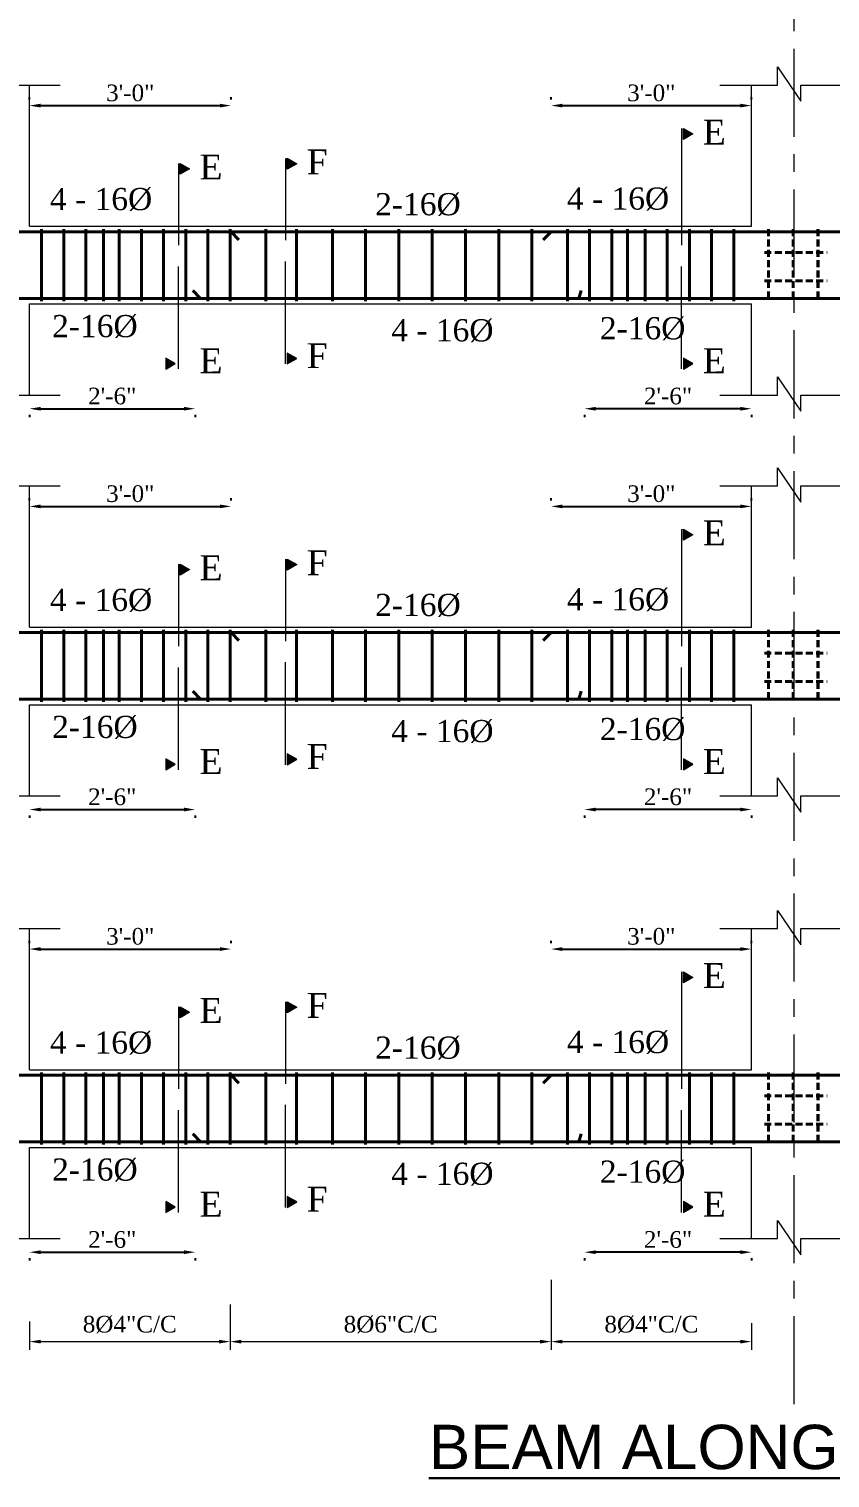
# Model space of a CAD drawing. Extents: x -2338379 to 930990, y -818978 to 106940.
# Drawn here: x 386106 to 386395, y -207615 to -207093 of the extents above; entities that cross this region are included whole.
import ezdxf

# ---------------------------------------------------------------- set-up
doc = ezdxf.new("R2010")
doc.units = 0
doc.header["$MEASUREMENT"] = 0
doc.header["$PDMODE"] = 34
doc.linetypes.add('CENTER', pattern=[50.8, 31.75, -6.35, 6.35, -6.35])
doc.linetypes.add('DASHED', pattern=[0.75, 0.5, -0.25])
doc.layers.get('0').update_dxf_attribs({"linetype": 'CONTINUOUS', "lineweight": 30})
doc.layers.get('DEFPOINTS').update_dxf_attribs({"linetype": 'CONTINUOUS'})
for name, color, linetype, lineweight in [('Center', 11, 'CENTER', 15), ('Dimension', 35, 'CONTINUOUS', 9), ('HATCH', 3, 'CONTINUOUS', 15), ('rcc elevation', 253, 'CONTINUOUS', 18), ('rebar', 3, 'CONTINUOUS', 40), ('TEXT', 7, 'CONTINUOUS', 30), ('WALL', 1, 'CONTINUOUS', 40)]:
    doc.layers.add(name, color=color, linetype=linetype, lineweight=lineweight)
doc.styles.add('AERIAL', font='arial.ttf', dxfattribs={"height": 10})
doc.styles.get("Standard").update_dxf_attribs({"font": 'times.ttf', "height": 6})
doc.dimstyles.new('Standard$0', dxfattribs={"dimtxt": 6, "dimasz": 4, "dimexe": 3, "dimexo": 6, "dimgap": 3, "dimtad": 1, "dimdec": 1, "dimzin": 0, "dimdsep": 46, "dimlunit": 4, "dimtxsty": 'Standard', "dimcen": 0.09, "dimclrd": 6, "dimclre": 6, "dimclrt": 7, "dimadec": 0, "dimazin": 0, "dimtfac": 1, "dimtdec": 1, "dimtix": 1, "dimtofl": 0, "dimtmove": 1, "dimatfit": 3, "dimfxl": 1, "dimtolj": 1, "dimtzin": 0, "dimlwd": 18, "dimlwe": 18, "dimarcsym": 0})

# ---------------------------------------------------------------- blocks, each defined once
blk = doc.blocks.new('*D325')
at = {"color": 6, "lineweight": 18, "transparency": 16777216}
for p, q in [((386178.15, -207552.68), (386178.15, -207569.11)), ((386105.75, -207558.84), (386105.75, -207569.11)), ((386109.75, -207566.11), (386174.15, -207566.11))]:
    blk.add_line(p, q, dxfattribs=at)
at = {"color": 6, "lineweight": 30, "transparency": 16777216}
for points in [[(386109.75, -207565.44), (386109.75, -207566.77), (386105.75, -207566.11)], [(386174.15, -207565.44), (386174.15, -207566.77), (386178.15, -207566.11)]]:
    blk.add_solid(points, dxfattribs=at)
at = {"layer": 'DEFPOINTS', "color": 0, "lineweight": 30, "transparency": 16777216}
for p in [(386178.15, -207546.68), (386105.75, -207552.84), (386178.15, -207566.11)]:
    blk.add_point(p, dxfattribs=at)
at = {"color": 7, "transparency": 16777216, "insert": (386141.95, -207559.93), "char_height": 6, "attachment_point": 5}
blk.add_mtext('\\A1;8%%c4"C/C', dxfattribs=at)
blk = doc.blocks.new('*D326')
at = {"color": 6, "lineweight": 18, "transparency": 16777216}
for p, q in [((386293.96, -207543.84), (386293.96, -207569.11)), ((386178.15, -207552.68), (386178.15, -207569.11)), ((386182.15, -207566.11), (386289.96, -207566.11))]:
    blk.add_line(p, q, dxfattribs=at)
at = {"color": 6, "lineweight": 30, "transparency": 16777216}
for points in [[(386182.15, -207565.44), (386182.15, -207566.77), (386178.15, -207566.11)], [(386289.96, -207565.44), (386289.96, -207566.77), (386293.96, -207566.11)]]:
    blk.add_solid(points, dxfattribs=at)
at = {"layer": 'DEFPOINTS', "color": 0, "lineweight": 30, "transparency": 16777216}
for p in [(386293.96, -207537.84), (386178.15, -207546.68), (386293.96, -207566.11)]:
    blk.add_point(p, dxfattribs=at)
at = {"color": 7, "transparency": 16777216, "insert": (386236.06, -207559.93), "char_height": 6, "attachment_point": 5}
blk.add_mtext('\\A1;8%%C6"C/C', dxfattribs=at)
blk = doc.blocks.new('*D327')
at = {"color": 6, "lineweight": 18, "transparency": 16777216}
for p, q in [((386293.96, -207543.84), (386293.96, -207569.11)), ((386366.25, -207559.5), (386366.25, -207569.11)), ((386297.96, -207566.11), (386362.25, -207566.11))]:
    blk.add_line(p, q, dxfattribs=at)
at = {"color": 6, "lineweight": 30, "transparency": 16777216}
for points in [[(386297.96, -207565.44), (386297.96, -207566.77), (386293.96, -207566.11)], [(386362.25, -207565.44), (386362.25, -207566.77), (386366.25, -207566.11)]]:
    blk.add_solid(points, dxfattribs=at)
at = {"layer": 'DEFPOINTS', "color": 0, "lineweight": 30, "transparency": 16777216}
for p in [(386293.96, -207537.84), (386366.25, -207553.5), (386366.25, -207566.11)]:
    blk.add_point(p, dxfattribs=at)
at = {"color": 7, "transparency": 16777216, "insert": (386330.11, -207559.93), "char_height": 6, "attachment_point": 5}
blk.add_mtext('\\A1;8%%C4"C/C', dxfattribs=at)
blk = doc.blocks.new('*D328')
at = {"layer": 'DEFPOINTS', "color": 0, "lineweight": 30, "transparency": 16777216}
for p in [(386178.49, -207424.49), (386105.74, -207431.33), (386178.49, -207431.33)]:
    blk.add_point(p, dxfattribs=at)
at = {"layer": 'TEXT', "color": 6, "lineweight": -2, "transparency": 16777216}
for p, q in [((386105.74, -207422.33), (386105.74, -207421.49)), ((386178.49, -207422.33), (386178.49, -207421.49)), ((386109.74, -207424.49), (386174.49, -207424.49))]:
    blk.add_line(p, q, dxfattribs=at)
at = {"layer": 'TEXT', "color": 6, "lineweight": 30, "transparency": 16777216}
for points in [[(386109.74, -207423.82), (386109.74, -207425.16), (386105.74, -207424.49)], [(386174.49, -207423.82), (386174.49, -207425.16), (386178.49, -207424.49)]]:
    blk.add_solid(points, dxfattribs=at)
at = {"layer": 'TEXT', "color": 7, "transparency": 16777216, "insert": (386142.12, -207419.94), "char_height": 6, "attachment_point": 5}
blk.add_mtext('\\A1;3\'-0"', dxfattribs=at)
blk = doc.blocks.new('*D329')
at = {"layer": 'DEFPOINTS', "color": 0, "lineweight": 30, "transparency": 16777216}
for p in [(386105.74, -207527), (386165.49, -207527), (386165.49, -207533.84)]:
    blk.add_point(p, dxfattribs=at)
at = {"layer": 'TEXT', "color": 6, "lineweight": -2, "transparency": 16777216}
for p, q in [((386105.74, -207536), (386105.74, -207536.84)), ((386109.74, -207533.84), (386161.49, -207533.84)), ((386165.49, -207536), (386165.49, -207536.84))]:
    blk.add_line(p, q, dxfattribs=at)
at = {"layer": 'TEXT', "color": 6, "lineweight": 30, "transparency": 16777216}
for points in [[(386109.74, -207533.17), (386109.74, -207534.51), (386105.74, -207533.84)], [(386161.49, -207533.17), (386161.49, -207534.51), (386165.49, -207533.84)]]:
    blk.add_solid(points, dxfattribs=at)
at = {"layer": 'TEXT', "color": 7, "transparency": 16777216, "insert": (386135.62, -207529.29), "char_height": 6, "attachment_point": 5}
blk.add_mtext('\\A1;2\'-6"', dxfattribs=at)
blk = doc.blocks.new('*D330')
at = {"layer": 'DEFPOINTS', "color": 0, "lineweight": 30, "transparency": 16777216}
for p in [(386366.23, -207424.49), (386293.96, -207431.33), (386366.23, -207431.33)]:
    blk.add_point(p, dxfattribs=at)
at = {"layer": 'TEXT', "color": 6, "lineweight": -2, "transparency": 16777216}
for p, q in [((386293.96, -207422.33), (386293.96, -207421.49)), ((386366.23, -207422.33), (386366.23, -207421.49)), ((386297.96, -207424.49), (386362.23, -207424.49))]:
    blk.add_line(p, q, dxfattribs=at)
at = {"layer": 'TEXT', "color": 6, "lineweight": 30, "transparency": 16777216}
for points in [[(386297.96, -207423.82), (386297.96, -207425.16), (386293.96, -207424.49)], [(386362.23, -207423.82), (386362.23, -207425.16), (386366.23, -207424.49)]]:
    blk.add_solid(points, dxfattribs=at)
at = {"layer": 'TEXT', "color": 7, "transparency": 16777216, "insert": (386330.09, -207419.94), "char_height": 6, "attachment_point": 5}
blk.add_mtext('\\A1;3\'-0"', dxfattribs=at)
blk = doc.blocks.new('*D331')
at = {"layer": 'DEFPOINTS', "color": 0, "lineweight": 30, "transparency": 16777216}
for p in [(386305.99, -207527), (386366.25, -207527), (386305.99, -207533.84)]:
    blk.add_point(p, dxfattribs=at)
at = {"layer": 'TEXT', "color": 6, "lineweight": -2, "transparency": 16777216}
for p, q in [((386305.99, -207536), (386305.99, -207536.84)), ((386362.25, -207533.84), (386309.99, -207533.84)), ((386366.25, -207536), (386366.25, -207536.84))]:
    blk.add_line(p, q, dxfattribs=at)
at = {"layer": 'TEXT', "color": 6, "lineweight": 30, "transparency": 16777216}
for points in [[(386309.99, -207533.17), (386309.99, -207534.51), (386305.99, -207533.84)], [(386362.25, -207533.17), (386362.25, -207534.51), (386366.25, -207533.84)]]:
    blk.add_solid(points, dxfattribs=at)
at = {"layer": 'TEXT', "color": 7, "transparency": 16777216, "insert": (386336.12, -207529.29), "char_height": 6, "attachment_point": 5}
blk.add_mtext('\\A1;2\'-6"', dxfattribs=at)
blk = doc.blocks.new('*D682')
at = {"layer": 'DEFPOINTS', "color": 0, "lineweight": 30, "transparency": 16777216}
for p in [(386178.49, -207264.81), (386105.74, -207271.64), (386178.49, -207271.64)]:
    blk.add_point(p, dxfattribs=at)
at = {"layer": 'TEXT', "color": 6, "lineweight": -2, "transparency": 16777216}
for p, q in [((386105.74, -207262.64), (386105.74, -207261.81)), ((386178.49, -207262.64), (386178.49, -207261.81)), ((386109.74, -207264.81), (386174.49, -207264.81))]:
    blk.add_line(p, q, dxfattribs=at)
at = {"layer": 'TEXT', "color": 6, "lineweight": 30, "transparency": 16777216}
for points in [[(386109.74, -207264.14), (386109.74, -207265.47), (386105.74, -207264.81)], [(386174.49, -207264.14), (386174.49, -207265.47), (386178.49, -207264.81)]]:
    blk.add_solid(points, dxfattribs=at)
at = {"layer": 'TEXT', "color": 7, "transparency": 16777216, "insert": (386142.12, -207260.25), "char_height": 6, "attachment_point": 5}
blk.add_mtext('\\A1;3\'-0"', dxfattribs=at)
blk = doc.blocks.new('*D683')
at = {"layer": 'DEFPOINTS', "color": 0, "lineweight": 30, "transparency": 16777216}
for p in [(386105.74, -207367.32), (386165.49, -207367.32), (386165.49, -207374.16)]:
    blk.add_point(p, dxfattribs=at)
at = {"layer": 'TEXT', "color": 6, "lineweight": -2, "transparency": 16777216}
for p, q in [((386105.74, -207376.32), (386105.74, -207377.16)), ((386109.74, -207374.16), (386161.49, -207374.16)), ((386165.49, -207376.32), (386165.49, -207377.16))]:
    blk.add_line(p, q, dxfattribs=at)
at = {"layer": 'TEXT', "color": 6, "lineweight": 30, "transparency": 16777216}
for points in [[(386109.74, -207373.49), (386109.74, -207374.82), (386105.74, -207374.16)], [(386161.49, -207373.49), (386161.49, -207374.82), (386165.49, -207374.16)]]:
    blk.add_solid(points, dxfattribs=at)
at = {"layer": 'TEXT', "color": 7, "transparency": 16777216, "insert": (386135.62, -207369.6), "char_height": 6, "attachment_point": 5}
blk.add_mtext('\\A1;2\'-6"', dxfattribs=at)
blk = doc.blocks.new('*D684')
at = {"layer": 'DEFPOINTS', "color": 0, "lineweight": 30, "transparency": 16777216}
for p in [(386366.23, -207264.81), (386293.96, -207271.64), (386366.23, -207271.64)]:
    blk.add_point(p, dxfattribs=at)
at = {"layer": 'TEXT', "color": 6, "lineweight": -2, "transparency": 16777216}
for p, q in [((386293.96, -207262.64), (386293.96, -207261.81)), ((386366.23, -207262.64), (386366.23, -207261.81)), ((386297.96, -207264.81), (386362.23, -207264.81))]:
    blk.add_line(p, q, dxfattribs=at)
at = {"layer": 'TEXT', "color": 6, "lineweight": 30, "transparency": 16777216}
for points in [[(386297.96, -207264.14), (386297.96, -207265.47), (386293.96, -207264.81)], [(386362.23, -207264.14), (386362.23, -207265.47), (386366.23, -207264.81)]]:
    blk.add_solid(points, dxfattribs=at)
at = {"layer": 'TEXT', "color": 7, "transparency": 16777216, "insert": (386330.09, -207260.25), "char_height": 6, "attachment_point": 5}
blk.add_mtext('\\A1;3\'-0"', dxfattribs=at)
blk = doc.blocks.new('*D685')
at = {"layer": 'DEFPOINTS', "color": 0, "lineweight": 30, "transparency": 16777216}
for p in [(386305.99, -207367.32), (386366.25, -207367.32), (386305.99, -207374.16)]:
    blk.add_point(p, dxfattribs=at)
at = {"layer": 'TEXT', "color": 6, "lineweight": -2, "transparency": 16777216}
for p, q in [((386305.99, -207376.32), (386305.99, -207377.16)), ((386362.25, -207374.16), (386309.99, -207374.16)), ((386366.25, -207376.32), (386366.25, -207377.16))]:
    blk.add_line(p, q, dxfattribs=at)
at = {"layer": 'TEXT', "color": 6, "lineweight": 30, "transparency": 16777216}
for points in [[(386309.99, -207373.49), (386309.99, -207374.82), (386305.99, -207374.16)], [(386362.25, -207373.49), (386362.25, -207374.82), (386366.25, -207374.16)]]:
    blk.add_solid(points, dxfattribs=at)
at = {"layer": 'TEXT', "color": 7, "transparency": 16777216, "insert": (386336.12, -207369.6), "char_height": 6, "attachment_point": 5}
blk.add_mtext('\\A1;2\'-6"', dxfattribs=at)
blk = doc.blocks.new('*D950')
at = {"layer": 'DEFPOINTS', "color": 0, "lineweight": 30, "transparency": 16777216}
for p in [(386178.49, -207120.23), (386105.74, -207127.07), (386178.49, -207127.07)]:
    blk.add_point(p, dxfattribs=at)
at = {"layer": 'TEXT', "color": 6, "lineweight": -2, "transparency": 16777216}
for p, q in [((386105.74, -207118.07), (386105.74, -207117.23)), ((386109.74, -207120.23), (386174.49, -207120.23)), ((386178.49, -207118.07), (386178.49, -207117.23))]:
    blk.add_line(p, q, dxfattribs=at)
at = {"layer": 'TEXT', "color": 6, "lineweight": 30, "transparency": 16777216}
for points in [[(386109.74, -207119.56), (386109.74, -207120.89), (386105.74, -207120.23)], [(386174.49, -207119.56), (386174.49, -207120.89), (386178.49, -207120.23)]]:
    blk.add_solid(points, dxfattribs=at)
at = {"layer": 'TEXT', "color": 7, "transparency": 16777216, "insert": (386142.12, -207115.67), "char_height": 6, "attachment_point": 5}
blk.add_mtext('\\A1;3\'-0"', dxfattribs=at)
blk = doc.blocks.new('*D951')
at = {"layer": 'DEFPOINTS', "color": 0, "lineweight": 30, "transparency": 16777216}
for p in [(386105.74, -207222.74), (386165.49, -207222.74), (386165.49, -207229.58)]:
    blk.add_point(p, dxfattribs=at)
at = {"layer": 'TEXT', "color": 6, "lineweight": -2, "transparency": 16777216}
for p, q in [((386109.74, -207229.58), (386161.49, -207229.58)), ((386105.74, -207231.74), (386105.74, -207232.58)), ((386165.49, -207231.74), (386165.49, -207232.58))]:
    blk.add_line(p, q, dxfattribs=at)
at = {"layer": 'TEXT', "color": 6, "lineweight": 30, "transparency": 16777216}
for points in [[(386109.74, -207228.91), (386109.74, -207230.24), (386105.74, -207229.58)], [(386161.49, -207228.91), (386161.49, -207230.24), (386165.49, -207229.58)]]:
    blk.add_solid(points, dxfattribs=at)
at = {"layer": 'TEXT', "color": 7, "transparency": 16777216, "insert": (386135.62, -207225.02), "char_height": 6, "attachment_point": 5}
blk.add_mtext('\\A1;2\'-6"', dxfattribs=at)
blk = doc.blocks.new('*D952')
at = {"layer": 'DEFPOINTS', "color": 0, "lineweight": 30, "transparency": 16777216}
for p in [(386366.23, -207120.23), (386293.96, -207127.07), (386366.23, -207127.07)]:
    blk.add_point(p, dxfattribs=at)
at = {"layer": 'TEXT', "color": 6, "lineweight": -2, "transparency": 16777216}
for p, q in [((386293.96, -207118.07), (386293.96, -207117.23)), ((386297.96, -207120.23), (386362.23, -207120.23)), ((386366.23, -207118.07), (386366.23, -207117.23))]:
    blk.add_line(p, q, dxfattribs=at)
at = {"layer": 'TEXT', "color": 6, "lineweight": 30, "transparency": 16777216}
for points in [[(386297.96, -207119.56), (386297.96, -207120.89), (386293.96, -207120.23)], [(386362.23, -207119.56), (386362.23, -207120.89), (386366.23, -207120.23)]]:
    blk.add_solid(points, dxfattribs=at)
at = {"layer": 'TEXT', "color": 7, "transparency": 16777216, "insert": (386330.09, -207115.67), "char_height": 6, "attachment_point": 5}
blk.add_mtext('\\A1;3\'-0"', dxfattribs=at)
blk = doc.blocks.new('*D953')
at = {"layer": 'DEFPOINTS', "color": 0, "lineweight": 30, "transparency": 16777216}
for p in [(386305.99, -207222.74), (386366.25, -207222.74), (386305.99, -207229.58)]:
    blk.add_point(p, dxfattribs=at)
at = {"layer": 'TEXT', "color": 6, "lineweight": -2, "transparency": 16777216}
for p, q in [((386362.25, -207229.58), (386309.99, -207229.58)), ((386305.99, -207231.74), (386305.99, -207232.58)), ((386366.25, -207231.74), (386366.25, -207232.58))]:
    blk.add_line(p, q, dxfattribs=at)
at = {"layer": 'TEXT', "color": 6, "lineweight": 30, "transparency": 16777216}
for points in [[(386309.99, -207228.91), (386309.99, -207230.24), (386305.99, -207229.58)], [(386362.25, -207228.91), (386362.25, -207230.24), (386366.25, -207229.58)]]:
    blk.add_solid(points, dxfattribs=at)
at = {"layer": 'TEXT', "color": 7, "transparency": 16777216, "insert": (386336.12, -207225.02), "char_height": 6, "attachment_point": 5}
blk.add_mtext('\\A1;2\'-6"', dxfattribs=at)

msp = doc.modelspace()

# ---------------------------------------------------------------- hatches: boundary and pattern name
at = {"layer": 'HATCH', "ltscale": 0.5}
for points in [[(386341.66, -207132.43), (386341.66, -207128.48), (386345.08, -207130.46)], [(386160.12, -207145.01), (386160.12, -207141.07), (386163.54, -207143.04)], [(386198.77, -207143.19), (386198.77, -207139.24), (386202.19, -207141.22)], [(386198.77, -207209.48), (386198.77, -207213.42), (386202.19, -207211.45)], [(386154.92, -207211.3), (386154.92, -207215.25), (386158.34, -207213.27)], [(386341.66, -207211.3), (386341.66, -207215.25), (386345.08, -207213.27)], [(386341.66, -207277.01), (386341.66, -207273.06), (386345.08, -207275.04)], [(386160.12, -207289.59), (386160.12, -207285.65), (386163.54, -207287.62)], [(386198.77, -207287.77), (386198.77, -207283.82), (386202.19, -207285.8)], [(386154.92, -207355.88), (386154.92, -207359.82), (386158.34, -207357.85)], [(386198.77, -207354.06), (386198.77, -207358), (386202.19, -207356.03)], [(386341.66, -207355.88), (386341.66, -207359.82), (386345.08, -207357.85)], [(386341.66, -207436.7), (386341.66, -207432.75), (386345.08, -207434.72)], [(386198.77, -207447.46), (386198.77, -207443.51), (386202.19, -207445.48)], [(386160.12, -207449.28), (386160.12, -207445.33), (386163.54, -207447.31)], [(386154.92, -207515.56), (386154.92, -207519.51), (386158.34, -207517.54)], [(386198.77, -207513.74), (386198.77, -207517.69), (386202.19, -207515.72)], [(386341.66, -207515.56), (386341.66, -207519.51), (386345.08, -207517.54)]]:
    msp.add_hatch(color=256, dxfattribs=at).paths.add_polyline_path(points)

# ---------------------------------------------------------------- linework, layer by layer
at = {"layer": 'Center'}
msp.add_line((386381.57, -207588.64), (386381.57, -206602.05), dxfattribs=at)
at = {"layer": 'Dimension', "ltscale": 0.5}
for p, q in [((386341.03, -207128.45), (386341.03, -207170.62)), ((386159.49, -207141.08), (386159.49, -207170.62)), ((386198.14, -207139.26), (386198.14, -207168.8)), ((386159.49, -207215.23), (386159.49, -207178.29)), ((386198.14, -207213.41), (386198.14, -207176.46)), ((386341.03, -207215.23), (386341.03, -207178.29)), ((386341.03, -207273.03), (386341.03, -207315.2)), ((386159.49, -207285.66), (386159.49, -207315.2)), ((386198.14, -207283.83), (386198.14, -207313.38)), ((386159.49, -207359.81), (386159.49, -207322.87)), ((386198.14, -207357.99), (386198.14, -207321.04)), ((386341.03, -207359.81), (386341.03, -207322.87)), ((386341.03, -207432.72), (386341.03, -207474.89)), ((386198.14, -207443.52), (386198.14, -207473.07)), ((386159.49, -207445.34), (386159.49, -207474.89)), ((386198.14, -207517.68), (386198.14, -207480.73)), ((386159.49, -207519.5), (386159.49, -207482.55)), ((386341.03, -207519.5), (386341.03, -207482.55))]:
    msp.add_line(p, q, dxfattribs=at)
at = {"layer": 'Dimension'}
for points in [[(386066.68, -207112.85), (386087.47, -207112.85), (386087.47, -207106.3), (386095.86, -207118.68), (386095.86, -207112.85), (386116.83, -207112.85)], [(386354.82, -207112.85), (386375.6, -207112.85), (386375.6, -207106.3), (386383.99, -207118.68), (386383.99, -207112.85), (386404.96, -207112.85)], [(386066.68, -207224.65), (386087.47, -207224.65), (386087.47, -207218.09), (386095.86, -207230.48), (386095.86, -207224.65), (386116.83, -207224.65)], [(386354.82, -207224.65), (386375.6, -207224.65), (386375.6, -207218.09), (386383.99, -207230.48), (386383.99, -207224.65), (386404.96, -207224.65)], [(386066.68, -207257.43), (386087.47, -207257.43), (386087.47, -207250.88), (386095.86, -207263.26), (386095.86, -207257.43), (386116.83, -207257.43)], [(386354.82, -207257.43), (386375.6, -207257.43), (386375.6, -207250.88), (386383.99, -207263.26), (386383.99, -207257.43), (386404.96, -207257.43)], [(386066.68, -207369.23), (386087.47, -207369.23), (386087.47, -207362.67), (386095.86, -207375.06), (386095.86, -207369.23), (386116.83, -207369.23)], [(386354.82, -207369.23), (386375.6, -207369.23), (386375.6, -207362.67), (386383.99, -207375.06), (386383.99, -207369.23), (386404.96, -207369.23)], [(386066.68, -207417.12), (386087.47, -207417.12), (386087.47, -207410.56), (386095.86, -207422.95), (386095.86, -207417.12), (386116.83, -207417.12)], [(386354.82, -207417.12), (386375.6, -207417.12), (386375.6, -207410.56), (386383.99, -207422.95), (386383.99, -207417.12), (386404.96, -207417.12)], [(386066.68, -207528.91), (386087.47, -207528.91), (386087.47, -207522.36), (386095.86, -207534.74), (386095.86, -207528.91), (386116.83, -207528.91)], [(386354.82, -207528.91), (386375.6, -207528.91), (386375.6, -207522.36), (386383.99, -207534.74), (386383.99, -207528.91), (386404.96, -207528.91)]]:
    msp.add_lwpolyline(points, dxfattribs=at)
at = {"layer": 'Dimension', "ltscale": 0.5}
for points in [[(386345.08, -207130.46), (386341.66, -207132.43), (386341.66, -207128.48)], [(386163.54, -207143.04), (386160.12, -207145.01), (386160.12, -207141.07)], [(386202.19, -207141.22), (386198.77, -207143.19), (386198.77, -207139.24)], [(386202.19, -207211.45), (386198.77, -207209.48), (386198.77, -207213.42)], [(386158.34, -207213.27), (386154.92, -207211.3), (386154.92, -207215.25)], [(386345.08, -207213.27), (386341.66, -207211.3), (386341.66, -207215.25)], [(386345.08, -207275.04), (386341.66, -207277.01), (386341.66, -207273.06)], [(386163.54, -207287.62), (386160.12, -207289.59), (386160.12, -207285.65)], [(386202.19, -207285.8), (386198.77, -207287.77), (386198.77, -207283.82)], [(386158.34, -207357.85), (386154.92, -207355.88), (386154.92, -207359.82)], [(386202.19, -207356.03), (386198.77, -207354.06), (386198.77, -207358)], [(386345.08, -207357.85), (386341.66, -207355.88), (386341.66, -207359.82)], [(386345.08, -207434.72), (386341.66, -207436.7), (386341.66, -207432.75)], [(386202.19, -207445.48), (386198.77, -207447.46), (386198.77, -207443.51)], [(386163.54, -207447.31), (386160.12, -207449.28), (386160.12, -207445.33)], [(386158.34, -207517.54), (386154.92, -207515.56), (386154.92, -207519.51)], [(386202.19, -207515.72), (386198.77, -207513.74), (386198.77, -207517.69)], [(386345.08, -207517.54), (386341.66, -207515.56), (386341.66, -207519.51)]]:
    msp.add_lwpolyline(points, close=True, dxfattribs=at)
at = {"layer": 'rcc elevation', "ltscale": 20}
for p, q in [((386105.74, -207163.77), (386105.74, -207112.85)), ((386105.74, -207163.77), (386105.74, -207112.85)), ((386366.23, -207163.77), (386366.23, -207112.85)), ((386105.74, -207163.77), (386366.23, -207163.77)), ((386105.74, -207191.77), (386366.23, -207191.77)), ((386105.74, -207224.65), (386105.74, -207191.77)), ((386105.74, -207224.65), (386105.74, -207191.77)), ((386366.23, -207224.65), (386366.23, -207191.77)), ((386105.74, -207308.35), (386105.74, -207257.43)), ((386105.74, -207308.35), (386105.74, -207257.43)), ((386366.23, -207308.35), (386366.23, -207257.43)), ((386105.74, -207308.35), (386366.23, -207308.35)), ((386105.74, -207336.35), (386366.23, -207336.35)), ((386105.74, -207369.23), (386105.74, -207336.35)), ((386105.74, -207369.23), (386105.74, -207336.35)), ((386366.23, -207369.23), (386366.23, -207336.35)), ((386105.74, -207468.04), (386105.74, -207417.12)), ((386105.74, -207468.04), (386105.74, -207417.12)), ((386366.23, -207468.04), (386366.23, -207417.12)), ((386105.74, -207468.04), (386366.23, -207468.04)), ((386105.74, -207496.04), (386366.23, -207496.04)), ((386105.74, -207528.91), (386105.74, -207496.04)), ((386105.74, -207528.91), (386105.74, -207496.04)), ((386366.23, -207528.91), (386366.23, -207496.04))]:
    msp.add_line(p, q, dxfattribs=at)
at = {"layer": 'rebar', "ltscale": 20}
for p, q in [((385508.8, -207165.77), (387571.07, -207165.77)), ((386178.49, -207165.77), (386181.34, -207168.62)), ((386293.96, -207165.77), (386291.11, -207168.62)), ((386164.64, -207186.92), (386167.49, -207189.77)), ((386304.84, -207186.92), (386303.99, -207189.77)), ((385506.17, -207189.77), (387573.7, -207189.77)), ((385508.8, -207310.35), (387571.07, -207310.35)), ((386178.49, -207310.35), (386181.34, -207313.2)), ((386293.96, -207310.35), (386291.11, -207313.2)), ((385506.17, -207334.35), (387573.7, -207334.35)), ((386164.64, -207331.5), (386167.49, -207334.35)), ((386304.84, -207331.5), (386303.99, -207334.35)), ((385508.8, -207470.04), (387251.14, -207470.04)), ((386178.49, -207470.04), (386181.34, -207472.89)), ((386293.96, -207470.04), (386291.11, -207472.89)), ((386164.64, -207491.19), (386167.49, -207494.04)), ((386304.84, -207491.19), (386303.99, -207494.04)), ((385506.17, -207494.04), (387253.77, -207494.04))]:
    msp.add_line(p, q, dxfattribs=at)
at = {"layer": 'rebar', "ltscale": 5}
for p, q in [((386110.15, -207164.77), (386110.15, -207190.77)), ((386118.15, -207164.77), (386118.15, -207190.77)), ((386126.15, -207164.77), (386126.15, -207190.77)), ((386132.48, -207164.77), (386132.48, -207190.77)), ((386138.15, -207164.77), (386138.15, -207190.77)), ((386146.15, -207164.77), (386146.15, -207190.77)), ((386154.15, -207164.77), (386154.15, -207190.77)), ((386162.15, -207164.77), (386162.15, -207190.77)), ((386170.15, -207164.77), (386170.15, -207190.77)), ((386178.15, -207164.77), (386178.15, -207190.77)), ((386191.03, -207164.77), (386191.03, -207190.77)), ((386202.15, -207164.77), (386202.15, -207190.77)), ((386215.03, -207164.77), (386215.03, -207190.77)), ((386227.03, -207164.77), (386227.03, -207190.77)), ((386239.03, -207164.77), (386239.03, -207190.77)), ((386251.03, -207164.77), (386251.03, -207190.77)), ((386263.03, -207164.77), (386263.03, -207190.77)), ((386275.03, -207164.77), (386275.03, -207190.77)), ((386287.03, -207164.77), (386287.03, -207190.77)), ((386299.82, -207164.77), (386299.82, -207190.77)), ((386307.82, -207164.77), (386307.82, -207190.77)), ((386315.82, -207164.77), (386315.82, -207190.77)), ((386321.54, -207164.77), (386321.54, -207190.77)), ((386327.82, -207164.77), (386327.82, -207190.77)), ((386335.82, -207164.77), (386335.82, -207190.77)), ((386343.82, -207164.77), (386343.82, -207190.77)), ((386351.82, -207164.77), (386351.82, -207190.77)), ((386359.82, -207164.77), (386359.82, -207190.77)), ((386110.15, -207309.35), (386110.15, -207335.35)), ((386118.15, -207309.35), (386118.15, -207335.35)), ((386126.15, -207309.35), (386126.15, -207335.35)), ((386132.48, -207309.35), (386132.48, -207335.35)), ((386138.15, -207309.35), (386138.15, -207335.35)), ((386146.15, -207309.35), (386146.15, -207335.35)), ((386154.15, -207309.35), (386154.15, -207335.35)), ((386162.15, -207309.35), (386162.15, -207335.35)), ((386170.15, -207309.35), (386170.15, -207335.35)), ((386178.15, -207309.35), (386178.15, -207335.35)), ((386191.03, -207309.35), (386191.03, -207335.35)), ((386202.15, -207309.35), (386202.15, -207335.35)), ((386215.03, -207309.35), (386215.03, -207335.35)), ((386227.03, -207309.35), (386227.03, -207335.35)), ((386239.03, -207309.35), (386239.03, -207335.35)), ((386251.03, -207309.35), (386251.03, -207335.35)), ((386263.03, -207309.35), (386263.03, -207335.35)), ((386275.03, -207309.35), (386275.03, -207335.35)), ((386287.03, -207309.35), (386287.03, -207335.35)), ((386299.82, -207309.35), (386299.82, -207335.35)), ((386307.82, -207309.35), (386307.82, -207335.35)), ((386315.82, -207309.35), (386315.82, -207335.35)), ((386321.54, -207309.35), (386321.54, -207335.35)), ((386327.82, -207309.35), (386327.82, -207335.35)), ((386335.82, -207309.35), (386335.82, -207335.35)), ((386343.82, -207309.35), (386343.82, -207335.35)), ((386351.82, -207309.35), (386351.82, -207335.35)), ((386359.82, -207309.35), (386359.82, -207335.35)), ((386110.15, -207469.04), (386110.15, -207495.04)), ((386118.15, -207469.04), (386118.15, -207495.04)), ((386126.15, -207469.04), (386126.15, -207495.04)), ((386132.48, -207469.04), (386132.48, -207495.04)), ((386138.15, -207469.04), (386138.15, -207495.04)), ((386146.15, -207469.04), (386146.15, -207495.04)), ((386154.15, -207469.04), (386154.15, -207495.04)), ((386162.15, -207469.04), (386162.15, -207495.04)), ((386170.15, -207469.04), (386170.15, -207495.04)), ((386178.15, -207469.04), (386178.15, -207495.04)), ((386191.03, -207469.04), (386191.03, -207495.04)), ((386202.15, -207469.04), (386202.15, -207495.04)), ((386215.03, -207469.04), (386215.03, -207495.04)), ((386227.03, -207469.04), (386227.03, -207495.04)), ((386239.03, -207469.04), (386239.03, -207495.04)), ((386251.03, -207469.04), (386251.03, -207495.04)), ((386263.03, -207469.04), (386263.03, -207495.04)), ((386275.03, -207469.04), (386275.03, -207495.04)), ((386287.03, -207469.04), (386287.03, -207495.04)), ((386299.82, -207469.04), (386299.82, -207495.04)), ((386307.82, -207469.04), (386307.82, -207495.04)), ((386315.82, -207469.04), (386315.82, -207495.04)), ((386321.54, -207469.04), (386321.54, -207495.04)), ((386327.82, -207469.04), (386327.82, -207495.04)), ((386335.82, -207469.04), (386335.82, -207495.04)), ((386343.82, -207469.04), (386343.82, -207495.04)), ((386351.82, -207469.04), (386351.82, -207495.04)), ((386359.82, -207469.04), (386359.82, -207495.04))]:
    msp.add_line(p, q, dxfattribs=at)
at = {"layer": 'rebar', "linetype": 'DASHED', "ltscale": 5}
for p, q in [((386372.36, -207164.77), (386372.36, -207190.77)), ((386381.22, -207164.77), (386381.22, -207190.77)), ((386390.18, -207164.77), (386390.18, -207190.77)), ((386390.27, -207164.77), (386390.27, -207190.77)), ((386370.87, -207173.22), (386393.55, -207173.22)), ((386370.87, -207183.39), (386393.55, -207183.39)), ((386372.36, -207309.35), (386372.36, -207335.35)), ((386381.22, -207309.35), (386381.22, -207335.35)), ((386390.18, -207309.35), (386390.18, -207335.35)), ((386390.27, -207309.35), (386390.27, -207335.35)), ((386370.87, -207317.8), (386393.55, -207317.8)), ((386370.87, -207327.97), (386393.55, -207327.97)), ((386372.36, -207469.04), (386372.36, -207495.04)), ((386381.22, -207469.04), (386381.22, -207495.04)), ((386390.18, -207469.04), (386390.18, -207495.04)), ((386390.27, -207469.04), (386390.27, -207495.04)), ((386370.87, -207477.49), (386393.55, -207477.49)), ((386370.87, -207487.66), (386393.55, -207487.66))]:
    msp.add_line(p, q, dxfattribs=at)

# ---------------------------------------------------------------- texts
at = {"layer": 'TEXT', "style": 'AERIAL'}
msp.add_text('%%UBEAM ALONG TO GRID -A-A,B-B,C-C,D-D&E-E', height=16, dxfattribs=at).set_placement((386249.86, -207612.1))
at = {"layer": 'TEXT', "attachment_point": 1}
for s, insert, char_height, width in [('{\\fTimes New Roman|b0|i0|c0|p18;E}', (386348.66, -207125.28), 9, 1356.5327), ('{\\fTimes New Roman|b0|i0|c0|p18;F}', (386205.77, -207136.04), 9, 1356.5327), ('{\\fTimes New Roman|b0|i0|c0|p18;E}', (386167.12, -207137.87), 9, 1356.5327), ('2-16%%C ', (386230.46, -207151.78), 8, 1404.5327), ('2-16%%C ', (386113.92, -207195.76), 8, 1356.5327), ('2-16%%C ', (386311.52, -207196.54), 8, 1356.5327), ('{\\fTimes New Roman|b0|i0|c0|p18;E}', (386167.12, -207207.75), 9, 1356.5327), ('{\\fTimes New Roman|b0|i0|c0|p18;F}', (386205.77, -207205.93), 9, 1356.5327), ('{\\fTimes New Roman|b0|i0|c0|p18;E}', (386348.66, -207207.75), 9, 1356.5327), ('{\\fTimes New Roman|b0|i0|c0|p18;E}', (386348.66, -207269.86), 9, 1356.5327), ('{\\fTimes New Roman|b0|i0|c0|p18;E}', (386167.12, -207282.44), 9, 1356.5327), ('{\\fTimes New Roman|b0|i0|c0|p18;F}', (386205.77, -207280.62), 9, 1356.5327), ('2-16%%C ', (386230.46, -207296.35), 8, 1404.5327), ('2-16%%C ', (386113.92, -207340.34), 8, 1356.5327), ('2-16%%C ', (386311.52, -207341.12), 8, 1356.5327), ('{\\fTimes New Roman|b0|i0|c0|p18;F}', (386205.77, -207350.51), 9, 1356.5327), ('{\\fTimes New Roman|b0|i0|c0|p18;E}', (386167.12, -207352.33), 9, 1356.5327), ('{\\fTimes New Roman|b0|i0|c0|p18;E}', (386348.66, -207352.33), 9, 1356.5327), ('{\\fTimes New Roman|b0|i0|c0|p18;E}', (386348.66, -207429.55), 9, 1356.5327), ('{\\fTimes New Roman|b0|i0|c0|p18;E}', (386167.12, -207442.13), 9, 1356.5327), ('{\\fTimes New Roman|b0|i0|c0|p18;F}', (386205.77, -207440.31), 9, 1356.5327), ('2-16%%C ', (386230.46, -207456.04), 8, 1404.5327), ('2-16%%C ', (386113.92, -207500.03), 8, 1356.5327), ('2-16%%C ', (386311.52, -207500.8), 8, 1356.5327), ('{\\fTimes New Roman|b0|i0|c0|p18;E}', (386167.12, -207512.01), 9, 1356.5327), ('{\\fTimes New Roman|b0|i0|c0|p18;F}', (386205.77, -207510.19), 9, 1356.5327), ('{\\fTimes New Roman|b0|i0|c0|p18;E}', (386348.66, -207512.01), 9, 1356.5327)]:
    msp.add_mtext(s, dxfattribs=dict(at, insert=insert, char_height=char_height, width=width))
at = {"layer": 'WALL', "color": 7, "char_height": 8, "attachment_point": 5}
for insert in [(386131.59, -207154.1), (386318.08, -207153.91), (386254.71, -207201.44), (386131.59, -207298.68), (386318.08, -207298.49), (386254.71, -207346.02), (386131.59, -207458.37), (386318.08, -207458.17), (386254.71, -207505.71)]:
    msp.add_mtext('4 - 16%%C', dxfattribs=dict(at, insert=insert))

# ---------------------------------------------------------------- dimensions: what is measured, and where the dimension line sits
for base, p1, p2, text, picture, middle in [((386293.96, -207566.11), (386178.15, -207546.68), (386293.96, -207537.84), '8%%C6"C/C', '*D326', (386236.06, -207559.93)), ((386366.25, -207566.11), (386293.96, -207537.84), (386366.25, -207553.5), '8%%C4"C/C', '*D327', (386330.11, -207559.93)), ((386178.15, -207566.11), (386105.75, -207552.84), (386178.15, -207546.68), '8%%c4"C/C', '*D325', (386141.95, -207559.93))]:
    dim = msp.add_linear_dim(base=base, p1=p1, p2=p2, text=text, dimstyle='Standard$0')
    dim.commit()
    dim.dimension.update_dxf_attribs({"geometry": picture, "text_midpoint": middle})
at = {"layer": 'TEXT'}
for p1, p2, distance, picture, middle in [((386105.74, -207127.07), (386178.49, -207127.07), 6.84, '*D950', (386142.12, -207115.67)), ((386293.96, -207127.07), (386366.23, -207127.07), 6.84, '*D952', (386330.09, -207115.67)), ((386105.74, -207222.74), (386165.49, -207222.74), -6.84, '*D951', (386135.62, -207225.02)), ((386366.25, -207222.74), (386305.99, -207222.74), 6.84, '*D953', (386336.12, -207225.02)), ((386105.74, -207271.64), (386178.49, -207271.64), 6.84, '*D682', (386142.12, -207260.25)), ((386293.96, -207271.64), (386366.23, -207271.64), 6.84, '*D684', (386330.09, -207260.25)), ((386105.74, -207367.32), (386165.49, -207367.32), -6.84, '*D683', (386135.62, -207369.6)), ((386366.25, -207367.32), (386305.99, -207367.32), 6.84, '*D685', (386336.12, -207369.6)), ((386105.74, -207431.33), (386178.49, -207431.33), 6.84, '*D328', (386142.12, -207419.94)), ((386293.96, -207431.33), (386366.23, -207431.33), 6.84, '*D330', (386330.09, -207419.94)), ((386105.74, -207527), (386165.49, -207527), -6.84, '*D329', (386135.62, -207529.29)), ((386366.25, -207527), (386305.99, -207527), 6.84, '*D331', (386336.12, -207529.29))]:
    dim = msp.add_aligned_dim(p1=p1, p2=p2, distance=distance, dimstyle='Standard$0', override={"dimscale": 0.5, "dimtxt": 18, "dimasz": 8, "dimexe": 6, "dimexo": 18, "dimdec": 0, "dimlfac": 0.5, "dimzin": 11, "dimcen": 2.5, "dimdle": 6, "dimtdec": 0, "dimtofl": 1, "dimlwd": 65534, "dimlwe": 65534}, dxfattribs=at)
    dim.commit()
    dim.dimension.update_dxf_attribs({"geometry": picture, "text_midpoint": middle})

doc.saveas('drawing.dxf')
